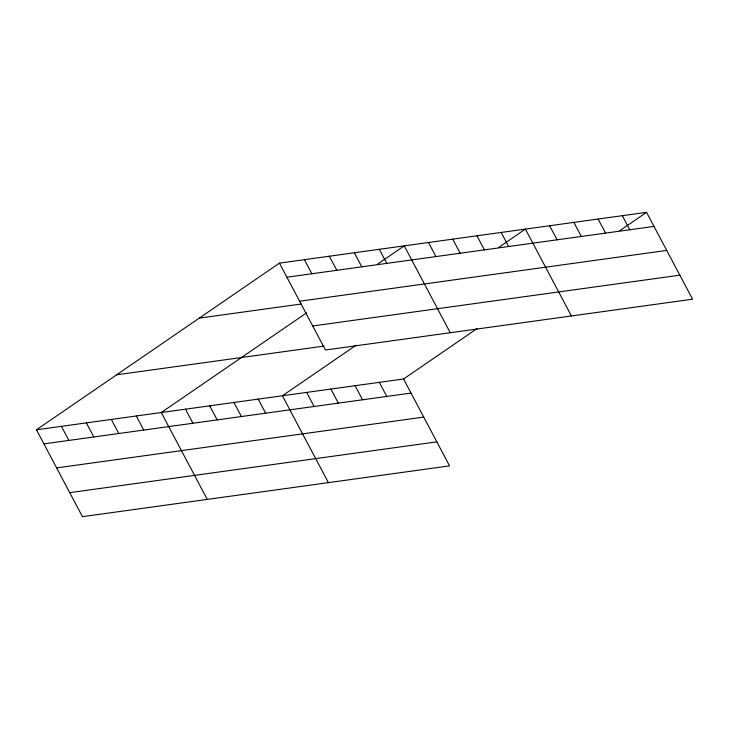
<?xml version="1.0" encoding="UTF-8"?>
<svg xmlns="http://www.w3.org/2000/svg" width="729" height="729" viewBox="0 0 729 729"><rect width="100%" height="100%" fill="white"/><g stroke="black" fill="none" stroke-linecap="round" stroke-linejoin="round"><path stroke-width="1.09" d="M36.45 429.8L403.565 378.998L449.556 465.877L82.45 516.67L36.45 429.8L279.444 263.123L646.55 212.33L692.55 299.2L325.435 350.002L279.444 263.123M306.636 312.823L161.264 412.532L207.264 499.401M377.531 264.19L404.258 245.855L450.258 332.725M356.153 345.191L282.415 395.765L328.405 482.634M498.682 247.432L525.409 229.097L571.399 315.967M403.565 378.998L477.295 328.424M619.823 230.665L646.55 212.33M286.898 277.202L654.004 226.4M299.619 301.223L666.725 250.43M199.254 318.126L301.277 304.011M312.723 325.972L679.829 275.179M116.64 374.797L324.059 346.093M43.904 443.87L411.01 393.077M56.625 467.89L423.731 417.097M69.729 492.649L436.835 441.847M622.329 215.684L629.774 229.753M598.099 219.037L605.544 233.107M573.869 222.391L581.314 236.46M549.639 225.744L557.093 239.814M501.178 232.451L508.632 246.52M476.948 235.795L484.402 249.874M452.718 239.148L460.172 253.227M428.488 242.502L435.942 256.581M379.299 249.309L386.753 263.388M354.33 252.763L361.784 266.841M329.371 256.216L336.825 270.295M379.335 382.351L386.78 396.43M304.403 259.67L311.857 273.749M355.105 385.705L362.55 399.784M330.875 389.058L338.32 403.137M306.645 392.412L314.099 406.481M258.184 399.118L265.638 413.188M233.954 402.472L241.408 416.541M209.724 405.825L217.178 419.895M185.494 409.179L192.948 423.248M136.305 415.986L143.759 430.055M111.337 419.439L118.791 433.509M86.377 422.893L93.831 436.963M61.409 426.347L68.863 440.416"/></g></svg>
